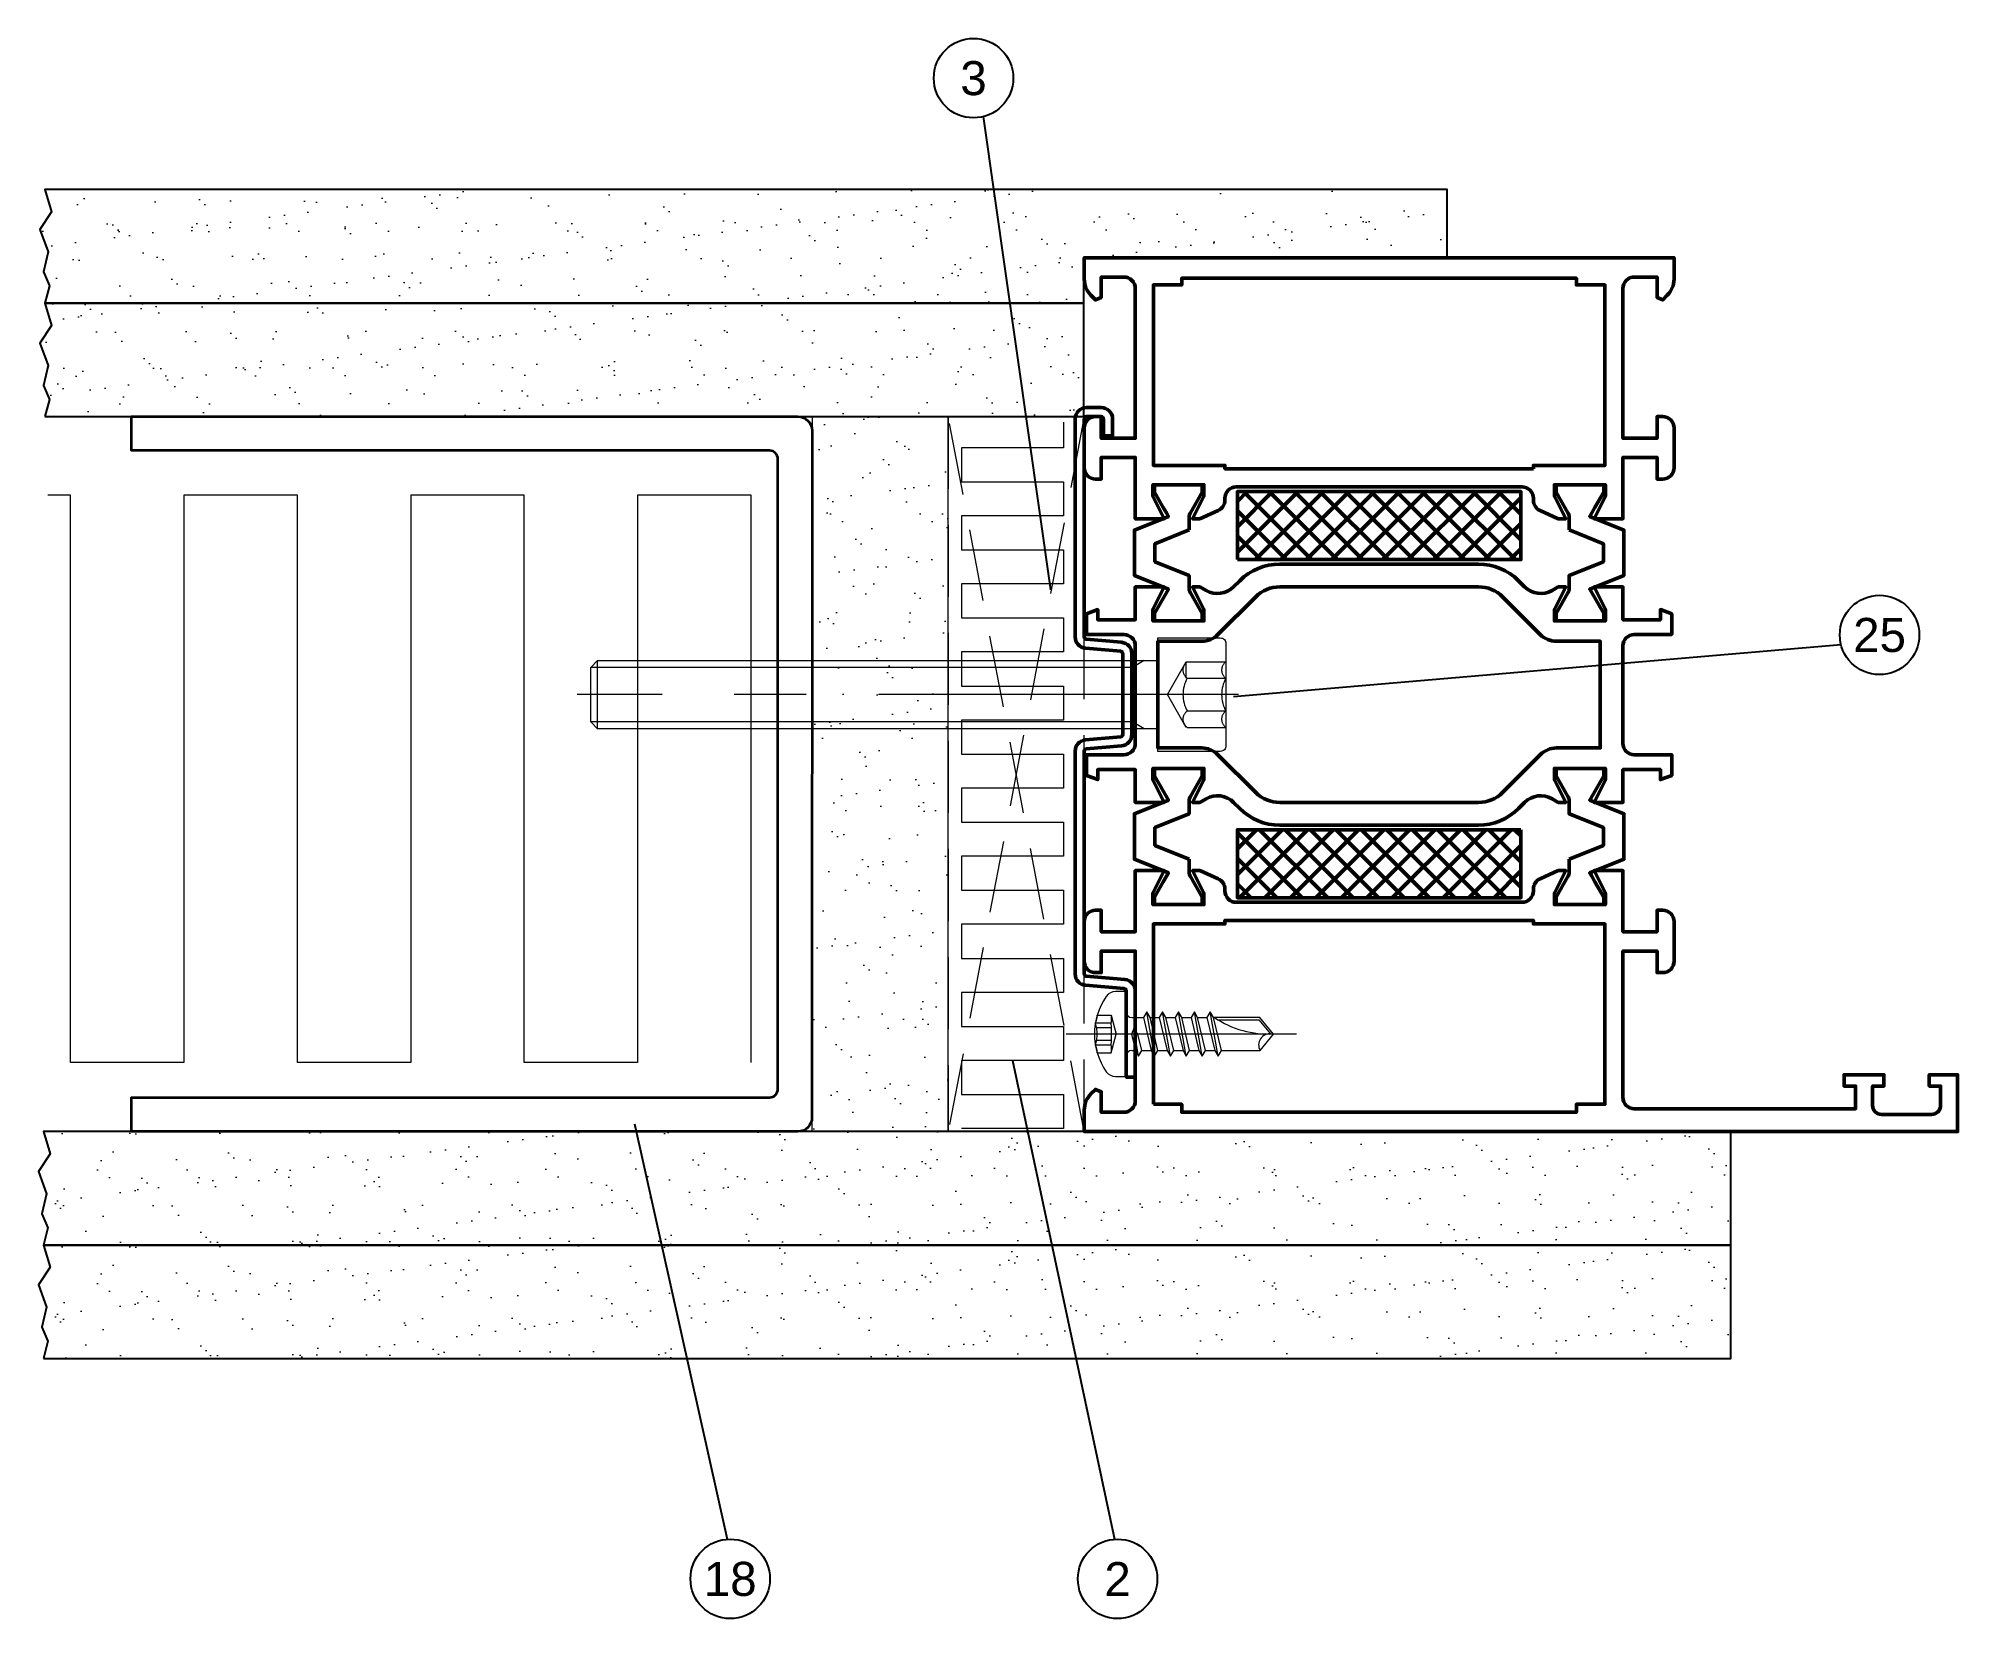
# Model space of a CAD drawing. Header units: millimetres. Extents: x 22 to 191, y 55 to 195.
import ezdxf
from ezdxf.enums import TextEntityAlignment as Align

# ---------------------------------------------------------------- set-up
doc = ezdxf.new("R2010")
doc.units = ezdxf.units.MM
doc.linetypes.add('CENTER', pattern=[50.8, 31.75, -6.35, 6.35, -6.35])
doc.linetypes.add('HIDDEN', pattern=[9.525, 6.35, -3.175])
for name, color, linetype, lineweight in [('AM_5', 3, 'Continuous', 25), ('AM_C', 50, 'Continuous', 50), ('AM_S', 80, 'Continuous', 50), ('Cent4', 10, 'CENTER', 13), ('CHide3', 70, 'HIDDEN', 18), ('CHide4', 10, 'HIDDEN', 13), ('Cont1', 7, 'Continuous', 35), ('Cont2', 2, 'Continuous', 25), ('Cont3', 70, 'Continuous', 18), ('Cont4', 10, 'Continuous', 13)]:
    doc.layers.add(name, color=color, linetype=linetype, lineweight=lineweight)
doc.styles.add('SWISS', font='swiss.ttf')
pattern_1 = [(37.5, (0, -70), (-0.160003, 4.89413), [0, -3.8608, 0, -4.318, 0, -4.1275]), (7.5, (0, -70), (4.49523, 7.16825), [0, -2.0828, 0, -3.4798, 0, -1.3335]), (327.5, (-3.124, -70), (7.909924, 0.01437), [0, -1.27, 0, -4.572, 0, -5.969]), (317.5, (-3.124, -70), (7.63556, 2.2293), [0, -0.635, 0, -2.9972, 0, -3.429])]

# ---------------------------------------------------------------- blocks, each defined once
blk = doc.blocks.new('ws4070448')
at = {"layer": 'Cent4'}
blk.add_lwpolyline([(0, -15.02), (0, 5.29)], dxfattribs=at)
at = {"layer": 'CHide4'}
for p, q in [((-0.97, 1.33), (-0.97, 2.72)), ((-0.56, 1.33), (-0.56, 2.61)), ((0.56, 1.33), (0.56, 2.61)), ((0.97, 1.33), (0.97, 2.72))]:
    blk.add_line(p, q, dxfattribs=at)
for points in [[(-1.65, 2.56), (-1.65, 1.33)], [(1.65, 2.56), (1.65, 1.33)], [(-1.65, 1.33), (0, 0.89)], [(1.65, 1.33), (0, 0.89)]]:
    blk.add_lwpolyline(points, dxfattribs=at)
for centre, radius, start, end in [((-1.59, 3.84), 1.28, 267.2848, 298.8872), ((0, 5.49), 2.94, 250.6988, 289.3012), ((1.59, 3.84), 1.28, 241.1128, 272.7152), ((-1.31, 2.49), 1.21, 253.6643, 286.3357), ((0, 11.41), 10.13, 264.4948, 275.5052), ((1.31, 2.49), 1.21, 253.6643, 286.3357)]:
    blk.add_arc(centre, radius, start, end, dxfattribs=at)
at = {"layer": 'Cont3'}
blk.add_lwpolyline([(3.32, 1.75, 0.314856), (-3.32, 1.75, 0.244912), (-3.75, 0.93), (-3.75, 0), (3.75, 0), (3.75, 0.93, 0.244912), (3.32, 1.75, 0.138291)], format="xyb", dxfattribs=at)
for points in [[(-1.95, -1.1), (-1.45, -1.39), (0, -1.04), (0.5, -0.67), (0, -0.47), (-1.45, -0.81)], [(-1.95, -2.5), (-1.45, -2.79), (1.45, -2.1), (1.95, -1.81), (1.45, -1.52), (-1.45, -2.21)], [(-1.95, -3.9), (-1.45, -4.19), (1.45, -3.5), (1.95, -3.21), (1.45, -2.92), (-1.45, -3.61)], [(-1.95, -5.3), (-1.45, -5.59), (1.45, -4.9), (1.95, -4.61), (1.45, -4.32), (-1.45, -5.01)], [(-1.95, -6.7), (-1.45, -6.99), (1.45, -6.3), (1.95, -6.01), (1.45, -5.72), (-1.45, -6.41)], [(-1.45, -8.39), (1.45, -7.7), (1.95, -7.41), (1.45, -7.12), (-1.45, -7.81), (-1.95, -8.1)]]:
    blk.add_lwpolyline(points, close=True, dxfattribs=at)
for points in [[(-1.95, -1.1), (0.5, -0.67)], [(-1.45, -0.5), (-1.45, -0.81)], [(-1.45, -1.39), (-1.45, -2.21)], [(-1.45, -1.39), (-1.45, -2.21)], [(1.45, -0.5), (1.45, -1.52)], [(-1.95, -2.5), (1.95, -1.81)], [(-1.95, -3.9), (1.95, -3.21)], [(-1.45, -2.79), (-1.45, -3.61)], [(1.45, -2.1), (1.45, -2.92)], [(-1.95, -5.3), (1.95, -4.61)], [(-1.45, -4.19), (-1.45, -5.01)], [(1.45, -3.5), (1.45, -4.32)], [(1.45, -4.9), (1.45, -5.72)], [(-1.95, -6.7), (1.95, -6.01)], [(-1.45, -5.59), (-1.45, -6.41)], [(1.45, -6.3), (1.45, -7.12)], [(-1.95, -8.1), (1.95, -7.41)], [(-1.45, -6.99), (-1.45, -7.81)], [(-1.45, -8.38), (-1.45, -11.81), (0, -13), (1.45, -11.79), (1.45, -7.7)], [(1.24, -8.17), (1.24, -11.7), (0.03, -12.71)]]:
    blk.add_lwpolyline(points, dxfattribs=at)
for centre, radius, start, end in [((-1.95, -0.5), 0.5, 0, 90), ((1.95, -0.5), 0.5, 90, 180), ((8.74, -12.6), 8.74, 146.5114, 182.6031), ((-0.95, -12.64), 0.965, 350.682, 121.1143)]:
    blk.add_arc(centre, radius, start, end, dxfattribs=at)
blk = doc.blocks.new('ws4070230')
at = {"layer": 'Cent4'}
blk.add_lwpolyline([(0, 7.1), (0, -51.2)], dxfattribs=at)
at = {"layer": 'CHide4'}
for points in [[(-2.89, 6, 0.535203), (-1.44, 6, 0.267601), (1.44, 6, 0.535203), (2.89, 6, 0.535203)], [(-2.89, 2.59, 0.535203), (-1.44, 2.59, 0.267601), (1.44, 2.59, 0.535203), (2.89, 2.59)]]:
    blk.add_lwpolyline(points, format="xyb", dxfattribs=at)
for points in [[(2.89, 2.5), (0, 0.83), (-2.89, 2.5), (-2.89, 6)], [(-1.44, 2.59), (-1.44, 6)], [(1.44, 2.59), (1.44, 6)], [(2.89, 2.59), (2.89, 6)], [(-1.44, 2.5), (-2.89, 2.5)]]:
    blk.add_lwpolyline(points, dxfattribs=at)
at = {"layer": 'Cont3'}
blk.add_lwpolyline([(5, 0), (-5, 0), (-5, 5.5, -0.414214), (-4.5, 6), (4.5, 6, -0.414214), (5, 5.5)], format="xyb", close=True, dxfattribs=at)
blk.add_lwpolyline([(3.25, 0, 0.414214), (3, -0.25), (3, -49.4), (2.4, -50), (-2.4, -50), (-3, -49.4), (-3, -0.25, 0.414214), (-3.25, 0)], format="xyb", dxfattribs=at)
for points in [[(3, -2.25), (-3, -2.25)], [(3, -49.4), (-3, -49.4)]]:
    blk.add_lwpolyline(points, dxfattribs=at)
at = {"layer": 'Cont4'}
for points in [[(-3, -1.21), (-2.4, -2.25), (-2.4, -50)], [(3, -1.21), (2.4, -2.25), (2.4, -50)]]:
    blk.add_lwpolyline(points, dxfattribs=at)
blk = doc.blocks.new('WI4090072')
at = {"layer": 'AM_C'}
h = blk.add_hatch(dxfattribs=at)
h.set_pattern_fill('ANSI37', color=256, scale=0.5, style=0)
h.set_pattern_definition([(45, (0, 0.4), (-1.12253, 1.12253), []), (135, (0, 0.4), (-1.12253, -1.12253), [])])
h.paths.add_polyline_path([(12.5, 6.4), (-12.5, 6.4), (-12.5, 0.4), (12.5, 0.4)])
blk.add_lwpolyline([(12.5, 6.4), (12.5, 0.4), (-12.5, 0.4), (-12.5, 6.4), (12.5, 6.4)], close=True, dxfattribs=at)
blk = doc.blocks.new('WI4080202')
at = {"layer": 'AM_C'}
blk.add_lwpolyline([(-48.32, -0.18), (-48.61, -3.59, -0.388879), (-49.61, -4.5), (-57.2, -4.5), (-57.2, -3.7), (-49.61, -3.7, 0.388879), (-49.41, -3.52), (-49.11, -0.11, -0.388879), (-48.12, 0.8), (-28.48, 0.8, -0.388879), (-27.49, -0.11), (-27.22, -3.22, 0.388879), (-27.02, -3.4), (-19.88, -3.4, 0.388879), (-19.68, -3.22), (-19.41, -0.11, -0.388879), (-18.42, 0.8), (0.8, 0.8, -0.414214), (1.8, -0.2), (1.8, -1.5, -0.414214), (0.8, -2.5), (-0.7, -2.5), (-0.7, -1.7), (0.8, -1.7, 0.414214), (1, -1.5), (1, -0.2, 0.414214), (0.8, 0), (-18.42, 0, 0.388879), (-18.62, -0.18), (-18.89, -3.29, -0.388879), (-19.88, -4.2), (-27.02, -4.2, -0.388879), (-28.01, -3.29), (-28.28, -0.18, 0.388879), (-28.48, 0), (-48.12, 0, 0.388879), (-48.32, -0.18)], format="xyb", close=True, dxfattribs=at)
blk = doc.blocks.new('WI1021361')
at = {"layer": 'AM_S'}
for points in [[(23, 41.8), (22.27, 40.19, -0.294108), (21.36, 39.6), (21.2, 39.6, 0.414214), (20.2, 38.6), (20.2, 13.4, 0.414214), (21.2, 12.4), (21.36, 12.4, -0.294108), (22.27, 11.81), (23, 10.2), (23, 9.55), (21, 10.55), (20, 10.55), (20, 6.05), (21, 6.05), (23, 7.05), (23, 4.5), (17.6, 4.5), (17.6, 1.5), (19.5, 1.5), (19.5, 1, -0.414214), (18.5, 0), (15, 0, -0.414214), (14, 1), (14, 1.5), (15.9, 1.5), (15.9, 4.5), (2.7, 4.5, 0.414214), (1.7, 3.5), (1.7, 1.5), (3.5, 1.5), (3.71, 0.99), (3.31, 0.59, -0.198912), (1.9, 0), (0, 0), (0, 77), (5, 77), (5, 74.5), (4, 74.5), (4, 75.5), (2.3, 75.5, 0.414214), (1.5, 74.7), (1.5, 70.3, 0.414214), (2.3, 69.5), (4, 69.5), (4, 70.5), (5, 70.5), (5, 67), (4, 67), (4, 68), (2, 68), (2, 48.5, 0.414214), (3, 47.5), (15.9, 47.5), (15.9, 50.5), (14, 50.5), (14, 51, -0.414214), (15, 52), (18.5, 52, -0.414214), (19.5, 51), (19.5, 50.5), (17.6, 50.5), (17.6, 47.5), (23, 47.5), (23, 44.95), (21, 45.95), (20, 45.95), (20, 41.45), (21, 41.45), (23, 42.45), (23, 41.8)], [(54, 10.2), (54.73, 11.81, -0.294108), (55.64, 12.4), (55.8, 12.4, 0.414214), (56.8, 13.4), (56.8, 38.6, 0.414214), (55.8, 39.6), (55.64, 39.6, -0.294108), (54.73, 40.19), (54, 41.8), (54, 42.45), (56, 41.45), (57, 41.45), (57, 45.95), (56, 45.95), (54, 44.95), (54, 47.5), (59.4, 47.5), (59.4, 50.5), (57.5, 50.5), (57.5, 51, -0.414214), (58.5, 52), (62, 52, -0.414214), (63, 51), (63, 50.5), (61.1, 50.5), (61.1, 47.5), (74.3, 47.5, 0.414214), (75.3, 48.5), (75.3, 50.5), (73.5, 50.5), (73.29, 51.01), (73.69, 51.41, -0.198912), (75.1, 52), (77, 52), (77, 0), (75.1, 0, -0.198912), (73.69, 0.59), (73.29, 0.99), (73.5, 1.5), (75.3, 1.5), (75.3, 3.5, 0.414214), (74.3, 4.5), (61.1, 4.5), (61.1, 1.5), (63, 1.5), (63, 1, -0.414214), (62, 0), (58.5, 0, -0.414214), (57.5, 1), (57.5, 1.5), (59.4, 1.5), (59.4, 4.5), (54, 4.5), (54, 7.05), (56, 6.05), (57, 6.05), (57, 10.55), (56, 10.55), (54, 9.55), (54, 10.2)], [(23.99, 42.75), (22.87, 42.75, 0.131652), (22.47, 42.64), (20.66, 41.6), (20, 41.6), (20, 45.8), (20.66, 45.8), (22, 45.03), (22.49, 44.74), (22.79, 44.57), (24, 47.58), (28, 47.58), (29.21, 44.57), (31.34, 45.8), (32, 45.8), (32, 41.6), (31.34, 41.6), (29.53, 42.64, 0.131652), (29.13, 42.75), (28.01, 42.75), (26.79, 45.78), (25.21, 45.78)], [(53.01, 42.75), (54.13, 42.75, -0.131652), (54.53, 42.64), (56.34, 41.6), (57, 41.6), (57, 45.8), (56.34, 45.8), (55, 45.03), (54.51, 44.74), (54.21, 44.57), (53, 47.58), (49, 47.58), (47.79, 44.57), (45.66, 45.8), (45, 45.8), (45, 41.6), (45.66, 41.6), (47.47, 42.64, -0.131652), (47.87, 42.75), (48.99, 42.75), (50.21, 45.78), (51.79, 45.78)], [(48, 34.76, 0.198912), (47.12, 36.88), (43.79, 40.21, -0.198912), (43.2, 41.63), (43.2, 45.5), (33.8, 45.5), (33.8, 41.63, -0.198912), (33.21, 40.21), (29.88, 36.88, 0.198912), (29, 34.76), (29, 17.24, 0.198912), (29.88, 15.12), (33.21, 11.79, -0.198912), (33.8, 10.37), (33.8, 6.5), (43.2, 6.5), (43.2, 10.37, -0.198912), (43.79, 11.79), (47.12, 15.12, 0.198912), (48, 17.24)], [(23.99, 9.25), (22.87, 9.25, -0.131652), (22.47, 9.36), (20.66, 10.4), (20, 10.4), (20, 6.2), (20.66, 6.2), (22, 6.97), (22.49, 7.26), (22.79, 7.43), (24, 4.43), (28, 4.43), (29.21, 7.43), (31.34, 6.2), (32, 6.2), (32, 10.4), (31.34, 10.4), (29.53, 9.36, -0.131652), (29.13, 9.25), (28.01, 9.25), (26.79, 6.23), (25.21, 6.23)], [(53.01, 9.25), (54.13, 9.25, 0.131652), (54.53, 9.36), (56.34, 10.4), (57, 10.4), (57, 6.2), (56.34, 6.2), (55, 6.97), (54.51, 7.26), (54.21, 7.43), (53, 4.43), (49, 4.43), (47.79, 7.43), (45.66, 6.2), (45, 6.2), (45, 10.4), (45.66, 10.4), (47.47, 9.36, 0.131652), (47.87, 9.25), (48.99, 9.25), (50.21, 6.23), (51.79, 6.23)]]:
    blk.add_lwpolyline(points, format="xyb", close=True, dxfattribs=at)
blk.add_lwpolyline([(29, 10.2), (29.32, 10.75, 0.339454), (29, 13.17), (28.46, 13.71, -0.198912), (27, 17.24), (27, 34.76, -0.198912), (28.46, 38.29), (29, 38.83, 0.339454), (29.32, 41.25), (29, 41.8), (29, 42.45), (31, 41.45), (32, 41.45), (32, 45.95), (31, 45.95), (29, 44.95), (29, 47.5), (31.9, 47.5), (31.9, 50.8), (31.01, 50.8), (31.38, 51.8), (33.2, 51.8), (33.2, 48.5, 0.414214), (34.2, 47.5), (42.8, 47.5, 0.414214), (43.8, 48.5), (43.8, 51.8), (45.62, 51.8), (45.99, 50.8), (45.1, 50.8), (45.1, 47.5), (48, 47.5), (48, 44.95), (46, 45.95), (45, 45.95), (45, 41.45), (46, 41.45), (48, 42.45), (48, 41.8), (47.68, 41.25, 0.339454), (48, 38.83), (48.54, 38.29, -0.198912), (50, 34.76), (50, 17.24, -0.198912), (48.54, 13.71), (48, 13.17, 0.339454), (47.68, 10.75), (48, 10.2), (48, 9.55), (46, 10.55), (45, 10.55), (45, 6.05), (46, 6.05), (48, 7.05), (48, 4.5), (45.1, 4.5), (45.1, 1.2), (45.99, 1.2), (45.62, 0.2), (43.8, 0.2), (43.8, 3.5, 0.414214), (42.8, 4.5), (34.2, 4.5, 0.414214), (33.2, 3.5), (33.2, 0.2), (31.38, 0.2), (31.01, 1.2), (31.9, 1.2), (31.9, 4.5), (29, 4.5), (29, 7.05), (31, 6.05), (32, 6.05), (32, 10.55), (31, 10.55), (29, 9.55), (29, 10.2), (29.32, 10.75)], format="xyb", dxfattribs=at)
for points in [[(2.4, 6.1), (18.3, 6.1), (18.3, 12.4), (18.6, 12.4), (18.6, 39.6), (18.3, 39.6), (18.3, 45.9), (2.4, 45.9), (2.4, 43.4), (1.7, 43.4), (1.7, 8.6), (2.4, 8.6), (2.4, 6.1)], [(58.4, 39.6), (58.7, 39.6), (58.7, 45.9), (74.6, 45.9), (74.6, 43.4), (75.2, 43.4), (75.2, 8.6), (74.6, 8.6), (74.6, 6.1), (58.7, 6.1), (58.7, 12.4), (58.4, 12.4), (58.4, 39.6)]]:
    blk.add_lwpolyline(points, close=True, dxfattribs=at)

msp = doc.modelspace()

# ---------------------------------------------------------------- hatches: boundary and pattern name
at = {"layer": 'Cont3'}
h = msp.add_hatch(dxfattribs=at)
h.set_pattern_fill('AR-SAND', color=256, scale=0.1, style=0)
h.set_pattern_definition(pattern_1)
h.paths.add_polyline_path([(22.72, 179.31), (21.69, 177.75), (22.41, 175.78), (22, 174.02), (22.54, 172.79), (22.13, 171.27), (113.73, 171.27), (113.73, 175.27), (145.76, 175.27), (145.76, 181.27), (22.13, 181.27)])
h = msp.add_hatch(dxfattribs=at)
h.set_pattern_fill('AR-SAND', color=256, scale=0.1, style=0)
h.set_pattern_definition(pattern_1)
h.paths.add_polyline_path([(22.72, 169.31), (21.69, 167.75), (22.41, 165.78), (22, 164.02), (22.54, 162.79), (22.13, 161.27), (113.73, 161.27), (113.73, 171.27), (22.13, 171.27)])
h = msp.add_hatch(dxfattribs=at)
h.set_pattern_fill('AR-SAND', color=256, scale=0.1, style=0)
h.set_pattern_definition([(37.5, (120, 0), (-0.16, 4.89413), [0, -3.8608, 0, -4.318, 0, -4.1275]), (7.5, (120, 0), (4.49523, 7.16825), [0, -2.0828, 0, -3.4798, 0, -1.3335]), (327.5, (116.876, 0), (7.90992, 0.01437), [0, -1.27, 0, -4.572, 0, -5.969]), (317.5, (116.876, 0), (7.63556, 2.2293), [0, -0.635, 0, -2.9972, 0, -3.429])])
h.paths.add_polyline_path([(101.77, 98.27), (101.77, 161.27), (89.77, 161.27), (89.76, 98.27)])
h = msp.add_hatch(dxfattribs=at)
h.set_pattern_fill('AR-SAND', color=256, scale=0.1, style=0)
h.set_pattern_definition([(37.5, (4.9987, -146.9965), (-0.160003, 4.89413), [0, -3.8608, 0, -4.318, 0, -4.1275]), (7.5, (4.999, -146.9965), (4.49523, 7.16825), [0, -2.0828, 0, -3.4798, 0, -1.3335]), (327.5, (1.8745, -146.9965), (7.909924, 0.01437), [0, -1.27, 0, -4.572, 0, -5.969]), (317.5, (1.8745, -146.9965), (7.63556, 2.2293), [0, -0.635, 0, -2.9972, 0, -3.429])])
h.paths.add_polyline_path([(170.76, 98.27), (22, 98.27), (22.59, 96.31), (21.56, 94.75), (22.28, 92.78), (21.87, 91.02), (22.4, 89.79), (22, 88.27), (170.76, 88.27), (170.76, 88.27)])
h = msp.add_hatch(dxfattribs=at)
h.set_pattern_fill('AR-SAND', color=256, scale=0.1, style=0)
h.set_pattern_definition([(37.5, (4.9982, -156.9957), (-0.160003, 4.89413), [0, -3.8608, 0, -4.318, 0, -4.1275]), (7.5, (4.998, -156.996), (4.49523, 7.16825), [0, -2.0828, 0, -3.4798, 0, -1.3335]), (327.5, (1.874, -156.9957), (7.909924, 0.01437), [0, -1.27, 0, -4.572, 0, -5.969]), (317.5, (1.874, -156.996), (7.63556, 2.2293), [0, -0.635, 0, -2.9972, 0, -3.429])])
h.paths.add_polyline_path([(170.76, 88.27), (22, 88.27), (22.59, 86.31), (21.56, 84.75), (22.28, 82.79), (21.87, 81.02), (22.4, 79.79), (22, 78.27), (170.76, 78.27), (170.76, 78.27)])

# ---------------------------------------------------------------- linework, layer by layer
at = {"layer": 'AM_5', "color": 3}
for p, q in [((110.82, 146.02), (104.88, 187.71)), ((126.91, 136.62), (180.49, 141.19)), ((107.43, 104.53), (116.44, 62.34)), ((74.12, 98.95), (82.29, 62.34))]:
    msp.add_line(p, q, dxfattribs=at)
for centre in [(104, 191.1), (183.88, 142.03), (82.55, 58.85), (116.7, 58.85)]:
    msp.add_circle(centre, 3.5, dxfattribs=at)
at = {"layer": 'CHide3'}
msp.add_lwpolyline([(113.76, 161.27), (101.77, 161.27), (101.77, 98.27), (113.76, 98.27), (113.76, 161.27), (101.77, 98.27), (113.76, 98.27), (101.77, 161.27)], dxfattribs=at)
at = {"layer": 'Cont1'}
msp.add_lwpolyline([(89.77, 160.02), (89.76, 99.52, -0.414201), (88.51, 98.27), (29.76, 98.27), (29.76, 101.27), (86.01, 101.27, 0.414214), (86.76, 102.02), (86.76, 157.52, 0.414214), (86.01, 158.27), (29.76, 158.27), (29.76, 161.27), (88.52, 161.27, -0.414205)], format="xyb", close=True, dxfattribs=at)
at = {"layer": 'Cont2'}
for points in [[(22.13, 171.27), (113.73, 171.27), (113.73, 175.27), (145.76, 175.27), (145.76, 181.27), (22.13, 181.27), (22.72, 179.31), (21.69, 177.75), (22.41, 175.78), (22, 174.02), (22.54, 172.79), (22.13, 171.27)], [(22.13, 161.27), (113.73, 161.27), (113.73, 171.27), (22.13, 171.27), (22.72, 169.31), (21.69, 167.75), (22.41, 165.78), (22, 164.02), (22.54, 162.79), (22.13, 161.27)], [(22, 88.27), (170.76, 88.27), (170.76, 98.27), (22, 98.27), (22.59, 96.31), (21.56, 94.75), (22.28, 92.78), (21.87, 91.02), (22.4, 89.79), (22, 88.27)], [(22, 78.27), (170.76, 78.27), (170.76, 88.27), (22, 88.27), (22.59, 86.31), (21.56, 84.75), (22.28, 82.79), (21.87, 81.02), (22.4, 79.79), (22, 78.27)]]:
    msp.add_lwpolyline(points, dxfattribs=at)
at = {"layer": 'Cont3'}
msp.add_lwpolyline([(101.77, 161.27), (89.77, 161.27), (89.76, 98.27), (101.77, 98.27)], close=True, dxfattribs=at)
for points in [[(111.93, 160.77), (111.93, 158.53), (102.93, 158.53), (102.93, 155.53), (111.93, 155.53), (111.93, 152.53), (102.93, 152.53), (102.93, 149.53), (111.93, 149.53), (111.93, 146.53), (102.93, 146.53), (102.93, 143.53), (111.93, 143.53), (111.93, 140.53), (102.93, 140.53), (102.93, 137.53), (111.93, 137.53), (111.93, 134.53), (102.93, 134.53), (102.93, 131.53), (111.93, 131.53), (111.93, 128.53), (102.93, 128.53), (102.93, 125.53), (111.93, 125.53), (111.93, 122.53), (102.93, 122.53), (102.93, 119.53), (111.93, 119.53), (111.93, 116.53), (102.93, 116.53), (102.93, 113.53), (111.93, 113.53), (111.93, 110.53), (102.93, 110.53), (102.93, 107.53), (111.93, 107.53), (111.93, 104.53), (102.93, 104.53), (102.93, 101.53), (111.93, 101.53), (111.93, 98.53), (102.93, 98.53), (102.93, 98.53)], [(84.39, 104.36), (84.39, 154.36), (74.39, 154.36), (74.39, 104.36), (64.39, 104.36), (64.39, 154.36), (54.39, 154.36), (54.39, 104.36), (44.39, 104.36), (44.39, 154.36), (34.39, 154.36), (34.39, 104.36), (24.39, 104.36), (24.39, 154.36), (22.39, 154.36)]]:
    msp.add_lwpolyline(points, dxfattribs=at)

# ---------------------------------------------------------------- block references
for name, p, rotation in [('ws4070230', (120.26, 136.77), 270), ('ws4070448', (117.46, 106.86), 90)]:
    msp.add_blockref(name, p, dxfattribs=dict(rotation=rotation))
at = {"layer": 'AM_S', "xscale": -1, "rotation": 270}
msp.add_blockref('WI1021361', (113.76, 98.27), dxfattribs=at)
at = {"layer": 'Cont3'}
for name, p, rotation in [('WI4080202', (113.76, 160.27), 89.99999999999999), ('WI4090072', (139.76, 155.07), 180)]:
    msp.add_blockref(name, p, dxfattribs=dict(at, rotation=rotation))
msp.add_blockref('WI4090072', (139.76, 118.47), dxfattribs=at)

# ---------------------------------------------------------------- texts
at = {"layer": 'AM_5', "color": 40, "style": 'SWISS'}
for s, p in [('3', (104, 191.1)), ('25', (183.88, 142.03)), ('18', (82.55, 58.85)), ('2', (116.7, 58.85))]:
    msp.add_text(s, height=3, dxfattribs=at).set_placement(p, align=Align.MIDDLE)

doc.saveas('drawing.dxf')
